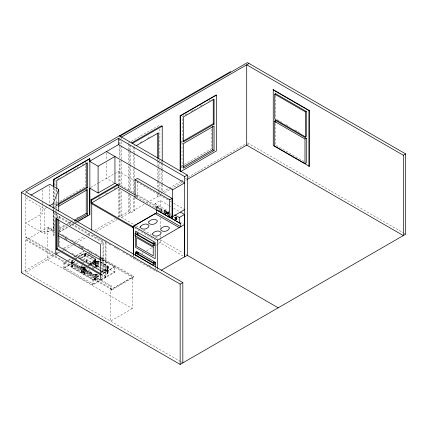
<?xml version="1.0" encoding="UTF-8"?>
<svg xmlns="http://www.w3.org/2000/svg" width="427" height="427" viewBox="0 0 427 427"><rect width="100%" height="100%" fill="white"/><g stroke="black" fill="none" stroke-linecap="round" stroke-linejoin="round"><path stroke-width="0.32" stroke-dasharray="2.13 1.6" d="M99.507 257.945L114.804 266.779L114.804 272.271L92.718 285.022L63.82 268.337L63.82 262.845L66.084 261.537M71.501 262.605L71.501 266.528L72.227 266.106L72.227 264.804M95.296 278.228L95.296 280.187L94.111 280.416L71.565 267.398L71.565 262.173L72.291 261.756L71.501 261.303L72.03 260.769L72.227 266.106M72.227 264.148L72.227 260.881M72.291 265.023L72.291 266.982L71.565 267.398M84.098 273.483L84.103 271.497M84.103 270.835L84.332 267.862M114.804 272.271L85.907 255.586L85.907 252.533M92.718 285.022L92.718 279.53L94.981 278.223M71.811 262.616L71.522 261.11M72.403 263.683L72.462 261.217L73.455 260.171M83.964 268.482L83.932 269.453M84.845 270.553L84.904 268.588L85.896 267.542M86.361 272.773L86.43 273.104M91.565 265.706C94.41 265.108 96.347 261.068 94.218 258.874L86.932 254.668C84.231 253.302 81.37 255.533 79.209 256.851M94.943 259.84L94.17 261.159M95.915 259.685L95.221 261.201L90.716 263.95M99.934 262.365L106.899 266.405L107.38 267.441L106.611 268.53M99.998 275.388L106.563 271.412L107.332 269.88L107.385 267.217M167.816 212.998L167.955 214.028L168.19 213.794M75.744 266.854L75.814 266.902M79.251 266.848L79.326 266.437L79.257 266.768M83.82 269.021L84.103 268.183M91.111 273.227L91.229 272.757L91.431 273.846M156.96 206.513C158.001 206.567 158.321 208.082 158.043 208.92C157.59 209.753 159.1 208.04 158.396 207.415C157.424 204.506 155.332 208.541 157.563 209.246M86.467 270.926L86.425 270.638M171.067 215.592L171.339 214.856M77.436 265.775L77.992 265.637L77.895 266.368M168.089 213.948L167.928 212.545L168.334 213.409L168.051 214.295L167.955 212.715L168.115 213.553M81.466 265.092L81.258 268.145M82.635 265.327L82.496 269.667M166.92 213.473L166.647 213.02M167.72 212.758L167.998 214.221M83.873 268.861L83.948 268.519M94.938 262.082L94.17 263.171L90.433 265.348M107.38 269.453L106.611 270.542L101.151 273.712M166.754 212.598L166.503 211.995M82.923 271.177L83.809 271.182M166.882 212.71C166.776 210.586 166.204 213.292 167.005 213.612M81.466 268.028C82.214 266.96 85.336 267.718 83.697 268.978M84.14 269.64L84.22 268.337M88.752 272.234C89.633 271.033 92.83 272.138 90.796 273.333M83.868 268.738L83.58 268.962M91.159 272.938L90.657 273.333M85.357 260.609L86.798 260.71L86.948 261.836M42.636 205.499L42.636 213.393L25.791 223.118L44.296 233.804L53.178 228.675L54.869 224.356M57.287 218.186L58.499 215.101M71.506 261.185L72.489 259.942M167.88 212.753L167.768 213.863L168.153 213.986M86.681 261.596L86.67 260.63M166.824 212.795L166.93 212.07L166.375 211.829M86.467 270.462L85.523 270.643L85.443 270.248M71.651 260.886L72.446 260.048M84.092 268.257L84.594 267.585M82.592 262.76L83.532 261.676M85.992 261.543L86.617 261.244L87.167 261.575M83.719 268.978L84.22 269.416M77.602 267.948L77.079 267.948M84.284 271.657L84.343 272.079M166.797 212.625L166.349 213.329M85.17 270.152L87.53 268.615M83.841 263.069L84.268 262.626M94.431 260.94L88.709 264.329M72.926 262.568L75.184 261.191M84.562 267.681L85.277 267.088M106.643 268.498L106.328 268.711M157.312 206.31C156.49 206.999 156.997 208.963 158.102 209.027M161.192 208.958L160.856 210.105L161.555 211.392L161.555 210.201C161.785 213.372 163.53 209.198 161.63 208.787C160.915 208.75 163.301 210.58 161.918 211.445M161.454 208.803L161.192 210.281L162.185 211.29M167.864 212.55L167.603 213.601L168.073 214.253M84.888 267.419L85.24 267.19M92.867 264.82L93.422 264.164L93.038 263.544L85.64 259.29L83.607 259.477M105.304 272.191C107.545 270.296 101.445 269.458 101.034 268.353M57.143 179.399L60.554 177.429M65.673 174.472L69.654 172.177M73.636 169.877L78.189 167.251M82.171 164.95L85.581 162.981M29.159 196.185L25.791 198.133L44.296 208.814L47.627 206.892M128.292 143.109L130.593 141.78M131.164 141.449L159.911 124.849M187.085 113.812L182.532 116.438L182.532 141.422M191.061 111.511L195.043 109.211M200.167 106.259L203.578 104.284M208.696 101.332L212.678 99.032M133.699 146.231L134.836 145.575M139.96 142.618L141.663 141.636M147.352 138.348L150.768 136.378M54.784 202.366L54.784 204.341L59.337 201.709M59.903 201.384L85.501 186.604L85.501 163.589M58.28 203.727L56.006 205.04L56.006 199.783M54.784 208.782L54.784 206.124L58.2 204.154M54.784 204.341L56.823 205.515L57.96 204.859M58.36 204.901L55.515 206.545L55.515 207.874M90.716 187.421L98.013 183.204M98.578 182.879L118.476 171.392L134.601 180.701M54.784 206.124L56.823 207.298L57.96 206.641M181.064 141.705L182.772 140.718M101.284 271.145L102.998 272.132L103.846 271.641L103.846 242.216L59.316 216.51L56.866 217.925L56.823 212.619M25.791 195.635L25.791 237.396L26.559 236.948L54.805 253.259M180.536 361.541L25.791 272.196L25.791 240.075L48.336 227.057L55.515 231.135M98.359 198.176L100.067 197.189M105.757 193.906L107.465 192.919M114.292 188.98L117.703 187.005M132.295 308.545L110.524 321.12L110.524 289.885L132.295 277.315L132.295 308.545L47.562 259.627L47.562 228.392L48.336 227.949L54.688 231.615M59.337 228.087L65.027 224.805M67.301 223.492L72.419 220.535M76.967 217.909L78.675 216.921M59.497 228.835L65.753 225.226M66.324 224.896L70.871 222.27M59.097 230.58L66.495 226.31M68.768 224.997L72.179 223.022M72.75 222.697L75.024 221.383M53.594 210.639L53.594 235.224L54.736 234.567M59.31 231.925L67.877 226.977M70.167 225.659L74.736 223.022M75.307 222.691L76.449 222.029M53.594 235.224L55.008 234.722M59.011 232.416L68.72 226.806M69.291 226.475L74.437 223.508M75.008 223.177L76.721 222.189M181.064 166.295L211.21 148.89L211.21 128.954M136.064 197.082L137.478 196.26L137.478 179.735M21.35 272.725L54.795 253.414M55.371 253.078L58.259 251.418M64.023 248.087L70.946 244.089M74.981 241.762L84.21 236.435M86.516 235.101L89.974 233.105M90.551 232.768L92.28 231.77M94.586 230.441L115.349 218.453M118.231 216.788L119.384 216.126L135.418 225.381M134.473 197.594L134.473 210.821L130.609 213.052L128.292 211.712L120.019 216.489L120.019 189.278M162.794 191.792L168.553 188.467M169.129 188.136L180.653 181.486M181.229 181.149L184.106 179.489M184.683 179.153L246.326 143.568M25.791 272.196L55.595 254.988M59.038 253.003L60.186 252.341M62.481 251.017L63.628 250.35M64.205 250.019L72.809 245.055M76.823 242.733L86.003 237.433M88.298 236.11L91.165 234.455M96.288 231.493L117.34 219.345M133.699 197.813L133.699 210.378L144.507 204.133M146.787 202.82L157.595 196.58L158.369 197.028L160.573 195.753M164.336 192.689L170.095 189.358M170.672 189.028L182.196 182.377M185.649 180.381L186.802 179.719M246.705 145.132L249.021 143.798M155.086 208.109L155.086 203.551L160.338 200.519L168.398 205.179M68.347 260.23L71.181 258.591M73.444 257.284L75.712 255.976M76.278 255.65L83.639 251.402M67.754 260.764L64.691 262.53L64.691 267.478L93.369 284.035L100.244 280.064M68.325 260.433L71.186 258.778M74.047 257.129L75.766 256.136M76.337 255.805L83.783 251.508M136.138 194.974L159.565 208.499L160.338 208.05L136.25 194.146M75.013 258.463L76.102 257.833M78.274 256.579C80.868 254.871 84.397 252.49 87.62 254.14L95.728 259.157M78.242 256.68C80.852 254.951 84.407 252.587 87.652 254.23L94.981 258.458M100.857 243.945L103.846 242.216M72.03 260.769L73.706 259.803M75.937 258.516L77.052 257.871M77.607 257.55L84.306 253.681L85.16 254.177L85.854 253.782L95.643 259.435L95.643 264.66L95.184 264.927L95.184 259.696L95.643 259.435M75.76 258.842L76.908 258.18M84.306 253.681L84.306 255.293L84.994 254.892L85.854 255.389L85.854 253.782M79.209 258.863C81.37 257.545 84.231 255.314 86.932 256.68L94.218 260.886L94.943 261.858M64.691 267.478L70.418 264.169M73.284 262.52L75.003 261.527M80.735 258.218L86.467 254.908M163.984 212.859L164.117 210.02L168.585 212.598M84.306 255.293L85.16 255.789L85.854 255.389M163.984 210.191L168.644 212.582M63.82 268.337L72.312 263.432M72.878 263.107L75.712 261.473M81.376 258.202L85.907 255.586M165.601 211.413L166.007 211.418L166.114 213.19L166.007 211.418M163.941 212.833L164.246 212.646L164.246 210.041M72.03 265.994L73.156 265.343M73.722 265.018L77.666 262.738M83.302 259.488L84.994 258.511L100.361 267.382M75.622 264.089L77.901 262.77M80.756 261.121L82.464 260.134M165.601 212.742L166.199 213.142M167.224 212.678L167.352 212.966L167.437 212.705M167.437 213.858L167.309 213.575M168.601 213.719L168.601 212.956L168.67 213.756M168.66 214.701L168.676 214.439M84.941 266.976L83.841 267.612L81.904 267.366L81.231 267.756L73.839 263.486M95.312 260.305L95.776 260.038L95.776 265.268L95.312 265.53L95.312 260.305L95.509 265.647L95.002 265.936L95.002 260.71L95.509 260.417M88.752 264.292L93.929 261.303M87.69 265.386L88.795 264.751M89.344 264.436L95.397 260.94L95.397 266.165L93.748 267.121M90.684 264.051C93.198 262.488 96.176 260.31 99.336 261.281M84.663 269.24L84.663 267.932L85.811 267.27M88.106 265.946L89.254 265.284M89.825 264.953L96.134 261.313L98.696 261.196L100.361 262.157M88.773 265.882L95.765 261.927L97.698 261.623L99.374 262.039M83.97 270.75L83.97 268.791L85.058 268.161L85.058 271.428M86.409 267.67L83.655 269.09M83.735 270.088L87.732 267.782M84.124 270.003L87.556 268.017M93.524 265.156L96.518 263.731L99.374 264.051M84.941 272.202L83.841 272.837L81.904 272.591L81.231 272.981L81.231 270.366M85.491 271.887L89.344 269.661M92.093 268.071L93.198 267.435M87.535 271.503L90.401 269.848M92.691 268.524L93.839 267.862M94.415 267.532L96.79 266.384L96.79 261.159M87.492 271.785L90.343 270.142M93.198 268.492L95.477 267.174M83.97 271.401L83.97 274.017L85.058 273.387L85.058 272.079M95.312 265.53L97.185 266.613L97.644 266.347L97.644 261.121M84.359 272.282L84.359 274.241L83.889 274.513L83.889 271.903M100.745 277.721L107.497 273.824L107.711 268.023L107.108 268.369L107.108 273.595L107.711 273.248L107.727 266.875L108.132 266.64L100.916 262.477M107.524 267.217L107.924 266.987L107.924 272.212L107.524 272.442L107.524 267.217L108.116 267.558L107.513 267.91M94.111 275.191L96.411 274.545L96.806 274.769L97.932 274.123M100.617 271.994L106.371 268.674M100.745 272.495L107.497 268.599L107.108 268.369M101.002 272.522L107.337 268.839L108.277 267.697L108.298 266.768M98.85 275.041L96.096 276.461M96.427 277.32L93.369 279.087L93.369 284.035M96.748 277.134L114.751 266.742M97.249 276.915L114.804 266.779M96.566 277.374L99.427 275.719M108.132 266.64L108.116 272.784L107.711 273.248M97.932 279.349L95.493 280.299L95.493 278.34M134.057 258.025L136.443 256.648M142.052 253.408L143.269 252.709M146.626 250.772L151.804 247.783M155.764 245.493L156.922 244.826M157.478 244.506L160.338 242.856L160.338 238.223M100.857 279.6L102.998 278.361M100.815 279.733L115.141 271.465M101.151 275.015L105.175 277.337L106.024 276.845L106.024 240.801M110.524 286.314L111.292 285.871L111.292 288.545L110.524 288.994L110.524 286.314L100.724 280.656M25.791 240.075L111.25 289.415L133.795 276.392L133.795 277.288L111.25 290.307L110.524 289.885M94.527 261.751L96.86 261.014L99.304 261.191M85.293 267.035L82.929 267.782L80.447 267.606M96.048 266.848L97.191 266.523L98.253 266.747M97.735 274.406L95.888 275.068L93.823 275.164M97.169 273.99L96.465 274.331M96.844 274.155L95.712 274.54M84.418 266.774L83.655 267.078M84.06 266.923L82.064 267.233M82.187 268.097L83.404 268.039L83.927 268.62M96.134 274.412L94.111 274.577M83.292 267.131L82.47 267.233M84.808 269.549L85.565 270.008M84.888 270.077L85.186 269.805L84.845 269.042M89.782 272.218L90.407 272.186M94.911 274.604L95.322 274.566M48.908 231.14L40.319 231.509L40.319 206.519M86.558 260.587L85.928 261.137A3.992 2.306 -60 0 1 86.382 261.217A0.811 0.47 -60 0 1 86.564 261.559M82.806 267.975L83.116 267.985M81.669 267.206L82.085 267.265M94.527 274.636L93.743 274.518M81.301 267.147L81.706 267.238M82.214 270.403L80.943 270.072L72.958 265.242M94.511 277.812L85.512 272.757M165.601 211.578L165.879 211.562L165.793 212.849M83.217 268.62L83.863 268.818M82.208 270.339L81.562 270.147M90.407 272.17L91.218 272.826M89.499 274.545L88.853 274.347M81.343 267.179L80.644 266.95M82.032 270.371L81.53 270.19M93.406 274.438L93.785 274.55M94.474 277.742L86.601 273.291M93.086 274.321L93.444 274.465M77.976 266.064L78.371 266.331M90.86 272.896L91.154 273.018M84.343 271.951L84.082 271.663M80.383 266.822L80.692 266.982M92.824 274.193L93.134 274.353M277.278 119.672L281.831 122.298M285.812 124.599L289.223 126.568M294.913 129.851L299.46 132.482M304.013 161.481L275.575 145.063L275.575 123.131M247.473 142.901L403.344 232.896M403.921 233.227L405.65 234.226M181.011 142.33L183.348 143.68M180.498 166.626L183.348 168.27M136.902 182.03L167.992 199.98M170.298 201.309L171.451 201.976M173.752 203.305L184.117 209.289M168.975 205.51L171.28 206.839M173.581 208.168L179.345 211.493M155.086 203.551L171.216 212.859M135.679 193.815L118.476 183.882L118.476 171.392M163.941 210.121L170.031 213.681M113.817 182.601L106.44 178.342L106.44 162.671M136.325 195.593L137.478 196.26M166.589 213.185L167.005 213.425M164.246 212.646L168.644 215.181M169.706 215.961L164.117 212.731L164.117 210.02M136.25 196.826L160.338 210.73M160.904 211.055L170.031 216.286M179.596 221.848L183.562 224.138M133.699 210.378L134.473 210.821M135.994 225.712L140.035 228.045M143.499 230.046L151.58 234.711M155.62 237.044L159.661 239.376M160.237 239.712L183.327 253.04M185.633 254.375L187.368 255.373M134.532 227.954L156.325 240.534M158.614 241.863L184.694 256.915M148.692 265.055L150.993 266.384M92.889 234.786L100.916 239.419M101.487 239.75L108.367 243.721M108.944 244.057L111.81 245.712M114.105 247.036L115.824 248.028M116.395 248.359L119.838 250.345M122.704 251.999L129.584 255.97M130.16 256.301L133.598 258.292M133.486 258.356L157.099 271.994M62.171 234.551L67.306 237.519M71.304 239.825L74.73 241.805M78.728 244.111L83.863 247.078M87.289 249.053L91.287 251.359M95.28 253.67L98.706 255.645M101.562 257.294L103.846 258.613L102.998 259.104L101.284 258.116M101.461 257.727L133.795 276.392M100.884 258.282L133.795 277.288M47.562 228.392L55.056 232.72M65.432 238.709L67.162 239.707M73.503 243.369L75.232 244.367M78.691 246.363L80.42 247.361M80.997 247.697L83.879 249.357M88.49 252.021L90.22 253.019M90.796 253.355L91.949 254.017M98.867 258.009L133.027 277.731M64.456 238.234L66.735 239.552M73.588 243.507L75.301 244.495M81.007 247.788L82.721 248.781M101.562 259.659L103.846 260.977L102.998 261.463L101.284 260.475M100.628 261.836L108.17 266.528M100.655 261.927L107.972 266.267M95.184 259.696L95.776 260.038M95.002 260.71L95.397 260.94M101.055 265.023L106.659 268.257L107.385 269.229M100.916 267.702L108.132 271.866L107.924 272.212M95.184 264.927L95.776 265.268M97.644 266.347L100.478 268.033M107.524 272.442L108.116 272.784M95.002 265.936L95.397 266.165M62.742 247.911L66.735 250.217M71.875 253.184L75.301 255.159M79.299 257.47L82.721 259.445M86.718 261.751L91.858 264.719M95.28 266.699L99.277 269.005M101.562 270.323L103.846 271.641M107.108 273.595L107.497 273.824M100.847 273.856L106.024 276.845M84.663 267.932L85.058 268.161M83.97 268.791L84.359 269.015L83.889 269.288L93.545 274.86M80.415 266.848L73.092 262.61L72.403 261.671M85.533 269.981L92.856 274.219M71.565 262.173L73.273 263.16M100.921 279.877L111.292 285.871M25.791 237.396L55.184 254.369M80.975 269.869L74.063 265.829M112.018 288.967L26.559 239.627L26.559 236.948M83.97 274.017L84.359 274.241M63.82 262.845L92.718 279.53M181.112 361.872L182.831 362.865M95.242 258.565L95.92 259.728M156.592 207.09L157.355 207.874L156.794 206.625M85.4 272.613L85.165 272.271M108.143 266.443L108.298 266.806M88.64 274.177L88.496 273.755M275.575 95.675L275.575 118.69M182.041 142.928L182.041 167.517M170.293 213.532L170.293 215.486M167.309 212.63L167.352 212.966M162.233 161.491L162.233 163.488M162.233 164.155L162.233 170.149M162.233 170.816L162.233 184.138M162.233 184.806L162.233 192.796M161.459 161.048L161.459 162.377M161.459 163.045L161.459 168.371M161.459 169.039L161.459 181.694M161.459 184.357L161.459 191.018M161.459 191.686L161.459 193.682M160.338 200.519L160.338 211.103M160.338 217.717L160.338 227.772M160.338 235.64L160.338 237.609M159.911 128.847L159.911 158.155M159.911 158.823L159.911 161.486M159.911 162.153L159.911 166.813M159.911 169.476L159.911 180.802M159.911 183.466L159.911 190.127M159.911 190.794L159.911 193.458M159.565 208.499L159.565 210.105M158.369 160.659L158.369 166.61M158.369 167.267L158.369 180.493M158.369 181.155L158.369 189.753M158.369 190.415L158.369 192.396M158.369 193.057L158.369 197.028M157.675 269.031L157.675 270.35M157.595 158.887L157.595 160.21M157.595 160.872L157.595 166.162M157.595 168.809L157.595 180.712M157.595 181.368L157.595 188.643M157.595 194.595L157.595 196.58M155.599 267.718L155.599 269.042M134.473 147.342L134.473 152.631M134.473 153.293L134.473 166.514M134.473 167.176L134.473 192.967M133.699 146.893L133.699 152.183M133.699 154.83L133.699 166.071M133.699 168.713L133.699 193.18M133.598 254.967L133.598 256.296M133.486 255.068L133.486 256.381M130.609 145.116L130.609 150.443M130.609 151.11L130.609 164.427M130.609 165.094L130.609 191.072M130.609 195.737L130.609 213.052M129.835 144.668L129.835 193.292M129.835 193.954L129.835 212.609L121.562 217.38L121.562 190.832M128.292 143.776L128.292 149.77M128.292 150.437L128.292 163.093M128.292 165.756L128.292 189.732M128.292 194.397L128.292 211.712M121.562 137.067L121.562 139.058M121.562 141.716L121.562 145.036M121.562 145.698L121.562 158.972M121.562 159.634L121.562 185.521M120.019 136.176L120.019 138.167M120.019 138.828L120.019 144.139M120.019 146.797L120.019 158.081M120.019 160.733L120.019 185.291M119.384 138.465L119.384 144.438M119.384 145.1L119.384 157.712M119.384 160.371L119.384 184.928M119.384 188.91L119.384 216.126M118.476 189.182L118.476 217.375M111.25 289.415L111.25 290.307M106.44 152.877L106.44 160.056M105.175 241.944L105.175 277.337M102.998 272.132L102.998 242.707L58.467 217.001L58.467 218.966M98.696 261.196L98.696 266.421L98.237 266.688L98.237 261.463M97.185 261.388L97.185 266.613M96.806 274.769L96.806 276.733M96.411 274.545L96.411 277.812M96.411 278.463L96.411 279.77M96.331 261.425L96.331 266.651M96.134 261.313L96.134 266.539M95.787 274.908L95.787 277.518M95.787 278.174L95.787 280.133M95.296 274.961L95.296 277.577M94.986 278.409L94.986 280.368M94.613 264.26L94.613 264.526M94.591 278.18L94.591 280.139M94.111 277.801L94.111 280.416M91.511 272.543L91.511 273.616M85.501 161.619L85.501 162.933M85.16 254.177L85.16 255.789M84.994 254.892L84.994 258.511M83.841 267.612L83.841 270.878M83.841 271.535L83.841 272.837M83.644 267.499L83.644 268.807M83.644 271.417L83.644 272.725M83.27 267.713L83.27 270.328M83.27 270.98L83.27 272.938M82.875 267.489L82.875 268.791M82.875 271.407L82.875 272.714M82.496 270.318L82.496 272.933M81.904 267.366L81.904 269.325M81.904 269.976L81.904 272.591M81.861 268.119L81.861 266.507A4.078 2.354 -60 0 1 82.053 265.21M59.316 216.51L59.316 219.131M59.316 221.757L59.316 232.902M59.316 237.268L59.316 245.931M57.138 214.541L57.138 218.475M56.823 189.732L56.823 192.363M56.823 196.97L56.823 205.515M56.823 207.298L56.823 208.627M56.823 209.294L56.823 211.952M56.289 213.719L56.289 217.653M56.006 180.055L56.006 186.631M56.006 189.262L56.006 194.52M55.515 210.532L55.515 212.523M55.515 213.19L55.515 217.845M54.784 179.351L54.784 185.926M54.784 188.558L54.784 197.109M54.784 212.769L54.784 230.713M53.866 187.533L53.866 200.162M53.866 209.465L53.866 211.461M53.866 212.123L53.866 235.384M53.594 187.378L53.594 200.001M53.178 208.947L53.178 210.922M53.178 211.578L53.178 228.675M49.74 185.617L49.74 204.688M48.336 227.057L48.336 227.949M44.296 208.814L44.296 233.804M42.636 189.721L42.636 201.555M42.636 202.211L42.636 204.843M25.791 193.132L25.791 195.011M83.414 262.653A3.992 2.306 -60 0 1 83.9 262.151"/><path stroke-width="0.64" d="M174.979 217.706C175.817 223.641 177.968 215.459 174.979 217.706L175.743 218.485L175.054 217.439M175.326 217.503C176.186 215.464 177.947 219.884 176.095 219.585M53.178 208.291L53.178 203.69L58.739 189.497L49.74 184.304L30.845 195.214M120.019 136.176L247.473 62.588L405.65 153.912L405.65 234.226L180.157 364.412L21.35 272.725L21.35 192.412L230.671 71.56M278.19 307.808L187.368 255.373L187.368 175.059L184.694 176.602L118.476 138.375L25.791 191.883L182.831 282.551L182.831 362.865M121.562 137.067L249.021 63.484M53.594 186.711L53.594 179.404L89.59 158.62L89.862 158.775L89.862 214.6L77.292 221.859M53.594 179.404L53.866 179.559L89.862 158.775M89.59 158.62L89.59 161.294L118.476 144.62L184.694 182.852L172.657 189.802L106.44 151.569M131.559 143.008L161.459 125.746L162.233 126.189L162.233 160.824M180.119 170.944L180.119 115.781L216.121 95.002L216.393 95.157L216.393 150.982L180.963 171.435M132.333 143.451L162.233 126.189M180.119 115.781L180.391 115.941L216.393 95.157M89.59 161.294L98.103 166.21L114.948 156.485L114.948 183.252L135.167 194.925M136.181 145.692L158.369 132.882L158.369 158.673M49.292 205.931L53.178 203.69M58.851 203.401L86.718 187.309L87.54 187.784L87.54 162.794L56.823 180.53L56.823 188.419M58.531 204.528L87.54 187.784M58.531 206.316L87.54 189.567L87.54 214.157L75.595 221.053M183.103 141.097L213.249 123.691L214.066 124.161L214.066 99.176L183.348 116.913L183.348 141.897L214.066 124.161M309.244 110.465L273.248 89.681L272.976 89.841L308.972 110.62L309.244 110.465L309.244 166.29L308.972 166.445L308.972 110.62M89.862 214.6L89.59 214.445L89.59 188.067L98.103 192.983L114.948 183.252M133.598 254.305L133.598 227.057L132.829 227.506L90.967 203.337L90.967 199.767L117.703 184.331M274.753 94.175L275.575 93.7L306.287 111.436L306.287 136.421L305.47 136.896L274.753 119.16L274.753 94.175L305.47 111.906L306.287 111.436M91.693 200.188L118.428 184.747L118.428 187.426L91.693 202.862L91.693 200.188L90.967 199.767M135.119 179.778L137.478 178.411L172.065 198.384L172.065 216.233L169.706 217.594L135.119 197.626L135.119 179.778L169.706 199.745L172.065 198.384M74.282 220.3L86.227 213.404L87.54 214.157M78.733 220.711L80.447 219.724M81.594 219.062L82.737 218.4M83.879 217.743L85.592 216.751M86.734 216.094L87.877 215.432M183.178 166.861L212.758 149.781L214.066 150.539L214.066 125.949L183.348 143.68L183.348 168.27L214.066 150.539M274.262 121.231L275.575 120.473L306.287 138.204L306.287 162.799L304.979 163.552L274.262 145.82L274.262 121.231L304.979 138.962L306.287 138.204M56.289 218.309L56.289 249.112L57.138 248.621L100.276 273.526M55.793 254.198L100.324 279.909L100.324 244.249L55.793 218.544L55.793 254.198L58.467 252.656M187.378 179.383L246.705 145.132L403.334 235.565L403.334 155.252L246.705 64.819L246.705 145.132M133.486 254.412L133.486 226.118L156.576 212.785L180.765 226.753L180.765 223.716L168.911 216.74M91.693 202.862L132.829 226.609L156.72 212.817M137.019 234.172L153.741 243.828L152.551 243.176L153.517 242.621L154.702 243.305L154.702 245.258L153.218 246.117L135.108 235.661L135.108 233.676L136.592 232.816L137.98 233.617L137.98 235.325M136.496 234.476L137.98 233.617M135.108 235.661L135.631 235.357M172.065 216.233L172.657 216.569L184.694 209.62M174.67 214.856L179.276 217.519L184.528 214.487L184.528 256.819L161.102 270.344M152.781 262.493L153.747 261.938L154.932 262.621L154.932 264.575L153.448 265.434L135.338 254.978L135.338 252.992L136.821 252.133L138.209 252.933L138.209 254.257M133.486 226.118L157.675 240.086L184.528 224.581M153.218 244.164L154.702 243.305M136.725 253.793L138.209 252.933M135.338 254.978L135.861 254.673M136.725 255.778L137.248 255.479M153.448 265.434L153.448 263.448L154.932 262.621M187.368 255.373L184.694 256.915L184.694 176.602M21.35 192.412L180.157 284.099L182.831 282.551M403.334 155.252L405.65 153.912M309.244 166.29L273.248 145.506L273.248 89.681M119.384 135.813L187.368 175.059M180.493 212.16L184.528 214.487M118.428 187.426L134.996 196.991M159.122 211.087L160.269 211.755M164.304 214.082L165.457 214.744M180.765 223.716L156.576 209.748L156.576 212.785M155.086 213.644L179.276 227.612M135.108 233.676L153.218 244.132L153.218 246.117M137.248 253.489L153.971 263.144M135.338 252.992L153.448 263.448M58.467 233.393L100.713 257.785M58.467 235.757L100.713 260.144M100.713 270.814L58.467 246.422L58.467 219.622M56.289 249.112L100.575 274.678M171.675 216.815L172.641 217.274L172.898 216.19M171.147 216.302C171.152 217.626 173.01 217.914 172.636 216.34M305.47 111.906L305.47 136.896M304.979 138.962L304.979 163.552M275.575 93.7L275.575 95.018M275.575 120.473L275.575 122.464M213.249 99.363L213.249 123.691M212.758 126.52L212.758 149.781M180.391 115.941L180.391 171.766M180.157 284.099L180.157 364.412M179.276 217.519L179.276 222.729M172.657 189.802L172.657 216.569M169.706 199.745L169.706 217.594M157.675 240.086L157.675 268.375M157.595 133.096L157.595 158.225M155.599 267.056L155.599 262.418L136.032 251.124L136.032 253.11M135.572 233.708L135.572 231.103L155.204 242.435L155.204 258.719L135.572 247.388L135.572 235.661M132.829 226.609L132.829 227.506M118.476 138.375L118.476 144.62M98.103 166.21L98.103 192.983M91.741 203.556L91.741 230.137M86.718 162.981L86.718 187.309M86.227 189.476L86.227 213.404M58.739 189.497L58.739 211.194M57.138 219.126L57.138 248.621M53.866 179.559L53.866 186.871M152.546 233.831L152.498 234.471C154.291 237.54 160.669 236.094 161.235 232.662C159.442 229.689 153.992 231.039 152.546 233.831M148.777 221.773L148.665 223.054C150.848 225.605 156.197 224.367 157.333 221.287L157.243 220.668C155.129 218.192 150.544 219.366 148.777 221.773M160.878 228.744L160.76 230.025C162.927 232.598 168.281 231.354 169.428 228.285L169.338 227.666C167.245 225.168 162.65 226.347 160.878 228.744M140.68 226.358L140.44 227.65C142.437 230.489 148.826 229.069 149.103 225.52C147.171 222.862 142.517 224.084 140.68 226.358M153.224 247.185L136.699 237.647L136.699 246.331L153.224 255.869L153.224 247.185"/></g></svg>
